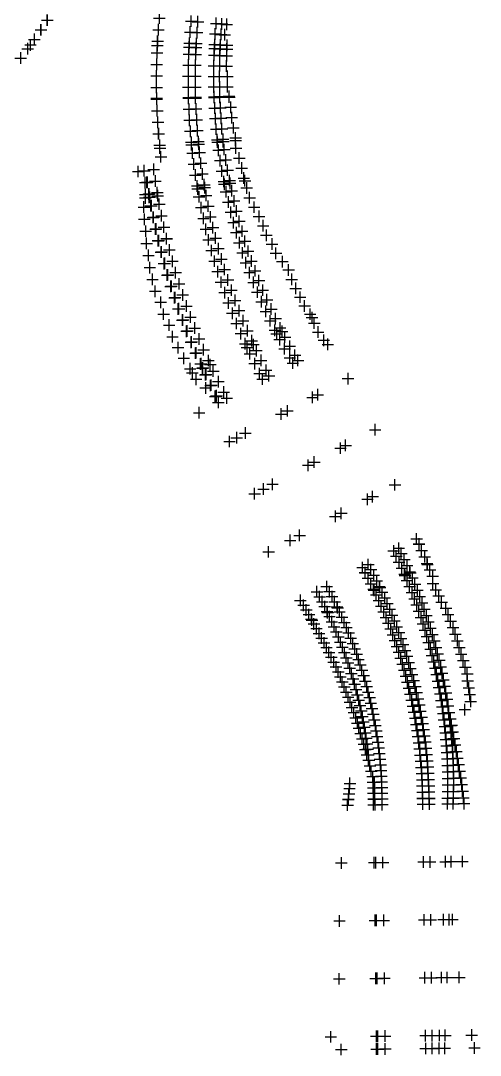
# Model space of a CAD drawing. Header units: metres. Extents: x 107442 to 107761, y 6433710 to 6434563.
# Drawn here: x 107630.6 to 107710, y 6434038.4 to 6434217.2 of the extents above; entities that cross this region are included whole.
import ezdxf

# ---------------------------------------------------------------- set-up
doc = ezdxf.new("R2010")
doc.units = ezdxf.units.M
doc.header["$PDMODE"] = 2
doc.header["$PDSIZE"] = 1

msp = doc.modelspace()

# ---------------------------------------------------------------- linework, layer by layer
for p in [(107635.16, 6434217.26, 95.09), (107635.17, 6434217.26, 95.68), (107635.17, 6434217.26, 95.68), (107635.17, 6434217.26, 95.68), (107635.17, 6434217.26, 95.68), (107654.54, 6434217.6, 96.04), (107654.54, 6434217.6, 96.04), (107654.54, 6434217.6, 96.04), (107654.54, 6434217.6, 96.04), (107654.54, 6434217.6, 95.45), (107660.02, 6434217.09, 96.04), (107661.19, 6434216.98, 95.45), (107664.35, 6434216.69, 93.86), (107664.35, 6434216.69, 93.86), (107665.35, 6434216.6, 94.36), (107665.35, 6434216.6, 94.36), (107666.16, 6434216.52, 94.77), (107634.06, 6434215.59, 95.14), (107634.07, 6434215.59, 95.73), (107634.07, 6434215.59, 95.73), (107634.07, 6434215.59, 95.73), (107634.07, 6434215.59, 95.73), (107654.37, 6434215.61, 96.09), (107654.37, 6434215.61, 96.09), (107654.37, 6434215.61, 96.09), (107654.37, 6434215.61, 96.09), (107654.37, 6434215.61, 95.5), (107659.86, 6434215.2, 96.07), (107661.04, 6434215.11, 95.48), (107664.2, 6434214.87, 93.89), (107664.2, 6434214.87, 93.89), (107665.2, 6434214.79, 94.39), (107665.2, 6434214.79, 94.39), (107665.85, 6434214.74, 94.72), (107632.25, 6434212.98, 95.79), (107632.25, 6434212.98, 95.8), (107632.25, 6434212.98, 95.79), (107632.25, 6434212.98, 95.21), (107632.26, 6434212.98, 95.8), (107632.93, 6434213.94, 95.77), (107632.93, 6434213.94, 95.77), (107632.93, 6434213.94, 95.77), (107632.93, 6434213.94, 95.18), (107632.94, 6434213.94, 95.77), (107654.19, 6434212.88, 96.15), (107654.19, 6434212.88, 96.15), (107654.19, 6434212.88, 96.15), (107654.19, 6434212.88, 96.15), (107654.2, 6434212.88, 95.56), (107654.23, 6434213.62, 96.13), (107654.23, 6434213.62, 96.13), (107654.23, 6434213.62, 96.13), (107654.24, 6434213.62, 96.13), (107654.24, 6434213.62, 95.54), (107659.73, 6434213.29, 96.11), (107660.92, 6434213.23, 95.51), (107664.09, 6434213.04, 93.92), (107664.09, 6434213.04, 93.92), (107665.08, 6434212.98, 94.42), (107665.08, 6434212.98, 94.42), (107666.22, 6434212.91, 94.99), (107631.77, 6434212.32, 95.22), (107631.77, 6434212.31, 95.81), (107631.77, 6434212.31, 95.81), (107631.77, 6434212.31, 95.81), (107631.77, 6434212.31, 95.81), (107654.13, 6434211.62, 96.18), (107654.13, 6434211.62, 96.18), (107654.13, 6434211.62, 96.18), (107654.14, 6434211.62, 96.18), (107654.14, 6434211.62, 95.59), (107659.63, 6434211.39, 96.14), (107659.69, 6434212.6, 96.12), (107660.83, 6434211.34, 95.54), (107660.88, 6434212.53, 95.52), (107664, 6434211.21, 93.95), (107664, 6434211.21, 93.95), (107664.05, 6434212.37, 93.93), (107664.05, 6434212.37, 93.93), (107665, 6434211.17, 94.45), (107665, 6434211.17, 94.45), (107665.05, 6434212.32, 94.43), (107665.05, 6434212.32, 94.43), (107666.16, 6434211.12, 95.03), (107666.2, 6434212.26, 95.01), (107630.57, 6434210.71, 95.86), (107630.57, 6434210.71, 95.86), (107630.57, 6434210.71, 95.86), (107630.57, 6434210.71, 95.86), (107630.57, 6434210.71, 95.27), (107654.07, 6434209.62, 96.23), (107654.07, 6434209.62, 96.23), (107654.07, 6434209.62, 96.23), (107654.07, 6434209.62, 96.23), (107654.07, 6434209.62, 95.64), (107659.57, 6434209.49, 96.18), (107660.77, 6434209.46, 95.58), (107663.96, 6434209.38, 93.98), (107663.96, 6434209.38, 93.98), (107664.96, 6434209.36, 94.48), (107664.96, 6434209.36, 94.48), (107666.14, 6434209.33, 95.08), (107654.04, 6434207.62, 96.27), (107654.04, 6434207.62, 96.28), (107654.04, 6434207.62, 96.28), (107654.04, 6434207.62, 96.27), (107654.04, 6434207.62, 95.69), (107659.54, 6434207.58, 96.21), (107660.75, 6434207.58, 95.61), (107663.94, 6434207.55, 94.02), (107663.94, 6434207.55, 94.02), (107664.94, 6434207.55, 94.52), (107664.94, 6434207.55, 94.52), (107666.3, 6434207.54, 95.2), (107659.55, 6434205.68, 96.25), (107660.76, 6434205.69, 95.65), (107663.96, 6434205.73, 94.05), (107663.96, 6434205.73, 94.05), (107664.96, 6434205.74, 94.55), (107664.96, 6434205.74, 94.55), (107666.31, 6434205.75, 95.22), (107654.04, 6434205.62, 96.32), (107654.04, 6434205.62, 96.32), (107654.04, 6434205.62, 96.32), (107654.04, 6434205.62, 96.32), (107654.05, 6434205.62, 95.73), (107659.58, 6434203.91, 96.29), (107660.79, 6434203.95, 95.68), (107664, 6434204.03, 94.07), (107664, 6434204.03, 94.07), (107664, 6434203.9, 94.08), (107664, 6434203.9, 94.08), (107665, 6434204.06, 94.57), (107665, 6434204.06, 94.57), (107665, 6434203.93, 94.58), (107665, 6434203.93, 94.58), (107666.58, 6434204.1, 95.37), (107666.6, 6434203.97, 95.38), (107654.08, 6434203.77, 96.37), (107654.08, 6434203.77, 96.37), (107654.08, 6434203.77, 96.37), (107654.08, 6434203.77, 96.37), (107654.08, 6434203.77, 95.78), (107654.08, 6434203.62, 96.37), (107654.08, 6434203.62, 96.37), (107654.08, 6434203.62, 96.37), (107654.08, 6434203.62, 96.37), (107654.08, 6434203.62, 95.78), (107659.58, 6434203.77, 96.29), (107660.8, 6434203.81, 95.68), (107665.09, 6434202.12, 94.61), (107665.09, 6434202.12, 94.61), (107666.87, 6434202.2, 95.5), (107654.15, 6434201.62, 96.42), (107654.15, 6434201.62, 96.42), (107654.15, 6434201.62, 96.42), (107654.16, 6434201.62, 96.42), (107654.16, 6434201.62, 95.83), (107659.65, 6434201.87, 96.33), (107660.87, 6434201.93, 95.72), (107664.09, 6434202.07, 94.11), (107664.09, 6434202.07, 94.11), (107665.21, 6434200.31, 94.64), (107665.21, 6434200.31, 94.64), (107667.03, 6434200.42, 95.55), (107654.26, 6434199.62, 96.47), (107654.26, 6434199.62, 96.47), (107654.26, 6434199.62, 96.47), (107654.26, 6434199.62, 96.47), (107654.26, 6434199.62, 96.47), (107654.26, 6434199.62, 96.47), (107654.27, 6434199.63, 95.88), (107659.75, 6434199.97, 96.37), (107660.98, 6434200.05, 95.76), (107664.21, 6434200.25, 94.14), (107664.21, 6434200.25, 94.14), (107665.35, 6434198.51, 94.67), (107665.35, 6434198.51, 94.67), (107667.33, 6434198.66, 95.66), (107654.4, 6434197.63, 96.53), (107654.41, 6434197.63, 96.53), (107654.41, 6434197.63, 95.94), (107659.89, 6434198.07, 96.41), (107661.12, 6434198.17, 95.79), (107664.36, 6434198.43, 94.17), (107664.36, 6434198.43, 94.17), (107667.7, 6434196.92, 95.79), (107654.58, 6434195.64, 96.58), (107654.58, 6434195.64, 96.58), (107654.58, 6434195.64, 95.99), (107654.63, 6434195.17, 96.59), (107654.63, 6434195.17, 96.59), (107654.63, 6434195.17, 96), (107660.06, 6434196.17, 96.45), (107660.1, 6434195.72, 96.46), (107661.29, 6434196.29, 95.83), (107661.33, 6434195.85, 95.84), (107664.54, 6434196.61, 94.2), (107664.54, 6434196.61, 94.2), (107664.59, 6434196.18, 94.21), (107664.59, 6434196.18, 94.21), (107665.53, 6434196.7, 94.7), (107665.53, 6434196.7, 94.7), (107665.58, 6434196.28, 94.71), (107665.58, 6434196.28, 94.71), (107667.71, 6434196.49, 95.78), (107667.76, 6434195.14, 95.74), (107654.79, 6434193.65, 96.63), (107654.79, 6434193.65, 96.63), (107654.8, 6434193.65, 96.04), (107660.26, 6434194.28, 96.49), (107661.49, 6434194.42, 95.87), (107664.76, 6434194.79, 94.23), (107664.76, 6434194.79, 94.23), (107665.75, 6434194.91, 94.73), (107665.75, 6434194.91, 94.73), (107668.33, 6434193.43, 95.92), (107653.55, 6434191.47, 96.73), (107653.55, 6434191.47, 96.73), (107660.49, 6434192.39, 96.55), (107661.72, 6434192.55, 95.93), (107665.03, 6434192.99, 94.26), (107665.03, 6434192.99, 94.26), (107666.02, 6434193.12, 94.76), (107666.02, 6434193.12, 94.76), (107668.77, 6434191.7, 96.03), (107650.88, 6434191.11, 95.83), (107650.88, 6434191.11, 95.83), (107650.88, 6434191.11, 95.83), (107650.88, 6434191.11, 95.83), (107651.92, 6434191.25, 96.18), (107660.76, 6434190.5, 96.61), (107661.99, 6434190.69, 95.99), (107665.34, 6434191.19, 94.29), (107665.34, 6434191.19, 94.29), (107666.33, 6434191.34, 94.79), (107666.33, 6434191.34, 94.79), (107669.12, 6434189.97, 96.07), (107652.09, 6434189.2, 96.41), (107652.35, 6434189.24, 96.28), (107652.35, 6434189.24, 96.28), (107652.35, 6434189.24, 96.28), (107652.46, 6434189.26, 96.23), (107653.84, 6434189.46, 96.78), (107661.06, 6434188.62, 96.66), (107661.15, 6434188.11, 96.68), (107662.28, 6434188.83, 96.04), (107662.37, 6434188.32, 96.06), (107665.67, 6434189.39, 94.32), (107665.67, 6434189.39, 94.32), (107665.77, 6434188.91, 94.33), (107665.77, 6434188.91, 94.33), (107666.66, 6434189.56, 94.82), (107666.66, 6434189.56, 94.82), (107666.76, 6434189.08, 94.83), (107666.76, 6434189.08, 94.83), (107667.03, 6434187.79, 94.85), (107667.03, 6434187.79, 94.85), (107669.31, 6434189.52, 96.12), (107669.62, 6434188.27, 96.17), (107652.11, 6434187.12, 96.63), (107652.12, 6434186.55, 96.69), (107652.68, 6434187.21, 96.34), (107652.68, 6434187.21, 96.34), (107652.68, 6434187.21, 96.34), (107652.77, 6434186.66, 96.35), (107652.77, 6434186.66, 96.35), (107652.77, 6434186.66, 96.35), (107652.79, 6434187.23, 96.28), (107652.88, 6434186.68, 96.3), (107654.16, 6434187.46, 96.84), (107654.25, 6434186.92, 96.85), (107661.39, 6434186.74, 96.72), (107662.61, 6434186.97, 96.1), (107666.05, 6434187.61, 94.35), (107666.05, 6434187.61, 94.35), (107667.43, 6434186.03, 94.88), (107667.43, 6434186.03, 94.88), (107670.12, 6434186.58, 96.25), (107651.86, 6434184.97, 96.99), (107653.03, 6434185.19, 96.4), (107653.03, 6434185.19, 96.4), (107653.03, 6434185.19, 96.4), (107653.14, 6434185.21, 96.34), (107654.51, 6434185.47, 96.9), (107661.75, 6434184.87, 96.78), (107662.97, 6434185.12, 96.16), (107666.45, 6434185.83, 94.38), (107666.45, 6434185.83, 94.38), (107667.86, 6434184.28, 94.92), (107667.86, 6434184.28, 94.92), (107670.91, 6434184.95, 96.48), (107651.93, 6434182.87, 97.22), (107653.43, 6434183.18, 96.46), (107653.43, 6434183.18, 96.46), (107653.43, 6434183.18, 96.46), (107653.53, 6434183.2, 96.4), (107654.9, 6434183.48, 96.96), (107662.15, 6434183.01, 96.84), (107663.36, 6434183.28, 96.22), (107666.89, 6434184.06, 94.42), (107666.89, 6434184.06, 94.42), (107668.32, 6434182.53, 94.95), (107668.32, 6434182.53, 94.95), (107668.33, 6434182.51, 94.95), (107668.33, 6434182.51, 94.95), (107671.75, 6434183.36, 96.71), (107671.76, 6434183.34, 96.71), (107652.17, 6434180.8, 97.38), (107653.85, 6434181.17, 96.52), (107653.85, 6434181.17, 96.52), (107653.85, 6434181.17, 96.52), (107653.96, 6434181.19, 96.46), (107655.32, 6434181.5, 97.02), (107662.58, 6434181.15, 96.9), (107662.58, 6434181.13, 96.9), (107663.79, 6434181.44, 96.28), (107663.79, 6434181.42, 96.28), (107667.35, 6434182.3, 94.45), (107667.35, 6434182.3, 94.45), (107667.36, 6434182.28, 94.45), (107667.36, 6434182.28, 94.45), (107668.81, 6434180.8, 94.98), (107668.81, 6434180.8, 94.98), (107672.47, 6434181.74, 96.87), (107654.31, 6434179.17, 96.58), (107654.31, 6434179.17, 96.58), (107654.31, 6434179.17, 96.58), (107654.32, 6434179.15, 96.58), (107654.32, 6434179.15, 96.58), (107654.32, 6434179.15, 96.58), (107654.42, 6434179.2, 96.52), (107654.43, 6434179.17, 96.52), (107655.77, 6434179.52, 97.07), (107655.78, 6434179.5, 97.08), (107663.04, 6434179.31, 96.95), (107664.24, 6434179.62, 96.33), (107667.84, 6434180.55, 94.48), (107667.84, 6434180.55, 94.48), (107669.32, 6434179.07, 95.01), (107669.32, 6434179.07, 95.01), (107673.03, 6434180.09, 96.93), (107652.32, 6434178.69, 97.6), (107652.32, 6434178.67, 97.6), (107654.81, 6434177.18, 96.63), (107654.81, 6434177.18, 96.63), (107654.81, 6434177.18, 96.63), (107654.92, 6434177.21, 96.57), (107656.26, 6434177.56, 97.13), (107663.53, 6434177.47, 97.01), (107664.73, 6434177.8, 96.39), (107668.35, 6434178.8, 94.51), (107668.35, 6434178.8, 94.51), (107668.9, 6434177.07, 94.54), (107668.9, 6434177.07, 94.54), (107669.86, 6434177.35, 95.04), (107669.86, 6434177.35, 95.04), (107674.01, 6434178.58, 97.2), (107652.64, 6434176.62, 97.75), (107656.79, 6434175.6, 97.18), (107664.06, 6434175.63, 97.06), (107665.25, 6434175.99, 96.44), (107669.5, 6434175.35, 94.57), (107669.5, 6434175.35, 94.57), (107670.45, 6434175.65, 95.07), (107670.45, 6434175.65, 95.07), (107674.68, 6434176.98, 97.29), (107675.8, 6434175.54, 97.59), (107652.88, 6434174.52, 97.96), (107655.34, 6434175.2, 96.68), (107655.34, 6434175.2, 96.68), (107655.34, 6434175.2, 96.68), (107655.45, 6434175.23, 96.63), (107657.34, 6434173.65, 97.24), (107664.61, 6434173.81, 97.13), (107665.8, 6434174.19, 96.51), (107670.13, 6434173.64, 94.6), (107670.13, 6434173.64, 94.6), (107671.08, 6434173.96, 95.1), (107671.08, 6434173.96, 95.1), (107676.87, 6434174.1, 97.86), (107653.34, 6434172.47, 98.08), (107655.9, 6434173.23, 96.74), (107655.9, 6434173.23, 96.74), (107655.9, 6434173.23, 96.74), (107656.01, 6434173.26, 96.68), (107657.93, 6434171.71, 97.31), (107665.2, 6434172, 97.2), (107666.38, 6434172.39, 96.58), (107670.79, 6434171.95, 94.63), (107670.79, 6434171.95, 94.63), (107671.73, 6434172.29, 95.13), (107671.73, 6434172.29, 95.13), (107677.4, 6434172.48, 97.82), (107653.82, 6434170.42, 98.21), (107656.5, 6434171.26, 96.81), (107656.5, 6434171.26, 96.81), (107656.5, 6434171.26, 96.81), (107656.61, 6434171.3, 96.75), (107665.82, 6434170.2, 97.27), (107666.99, 6434170.61, 96.64), (107671.47, 6434170.27, 94.66), (107671.47, 6434170.27, 94.66), (107672.41, 6434170.62, 95.16), (107672.41, 6434170.62, 95.16), (107678.09, 6434170.92, 97.86), (107654.77, 6434168.52, 98.12), (107657.14, 6434169.31, 96.87), (107657.14, 6434169.31, 96.87), (107657.14, 6434169.31, 96.87), (107657.24, 6434169.35, 96.82), (107658.56, 6434169.79, 97.37), (107666.47, 6434168.41, 97.33), (107667.63, 6434168.84, 96.71), (107672.19, 6434168.61, 94.69), (107672.19, 6434168.61, 94.69), (107673.12, 6434168.97, 95.19), (107673.12, 6434168.97, 95.19), (107678.87, 6434169.4, 97.93), (107655.26, 6434166.47, 98.29), (107657.8, 6434167.37, 96.94), (107657.8, 6434167.37, 96.94), (107657.8, 6434167.37, 96.94), (107657.91, 6434167.41, 96.89), (107659.22, 6434167.87, 97.44), (107667.15, 6434166.63, 97.4), (107668.3, 6434167.08, 96.78), (107672.93, 6434166.95, 94.72), (107672.93, 6434166.95, 94.72), (107673.86, 6434167.34, 95.22), (107673.86, 6434167.34, 95.22), (107679.64, 6434167.89, 97.99), (107680.6, 6434166.46, 98.13), (107656.22, 6434164.59, 98.23), (107658.5, 6434165.44, 97.01), (107658.5, 6434165.44, 97.01), (107658.5, 6434165.44, 97.01), (107658.61, 6434165.48, 96.95), (107659.91, 6434165.96, 97.51), (107667.86, 6434164.86, 97.47), (107669.01, 6434165.34, 96.85), (107673.7, 6434165.32, 94.75), (107673.7, 6434165.32, 94.75), (107674.62, 6434165.71, 95.25), (107674.62, 6434165.71, 95.25), (107680.91, 6434165.88, 98.15), (107681.31, 6434164.92, 98.13), (107659.23, 6434163.52, 97.08), (107659.23, 6434163.52, 97.08), (107659.23, 6434163.52, 97.08), (107659.34, 6434163.57, 97.02), (107660.63, 6434164.07, 97.57), (107668.6, 6434163.11, 97.53), (107669.74, 6434163.6, 96.91), (107674.5, 6434163.69, 94.78), (107674.5, 6434163.69, 94.78), (107674.82, 6434163.07, 94.8), (107674.82, 6434163.07, 94.8), (107675.41, 6434164.11, 95.28), (107675.41, 6434164.11, 95.28), (107675.73, 6434163.49, 95.3), (107675.73, 6434163.49, 95.3), (107681.98, 6434163.37, 98.09), (107656.79, 6434162.57, 98.39), (107660, 6434161.62, 97.14), (107660, 6434161.62, 97.14), (107660, 6434161.62, 97.14), (107660.1, 6434161.66, 97.09), (107661.39, 6434162.19, 97.64), (107669.37, 6434161.37, 97.6), (107670.5, 6434161.88, 96.98), (107670.8, 6434161.22, 97.01), (107675.33, 6434162.08, 94.82), (107675.33, 6434162.08, 94.82), (107676.23, 6434162.51, 95.32), (107676.23, 6434162.51, 95.32), (107682.95, 6434161.96, 98.19), (107683.65, 6434161.24, 98.33), (107657.75, 6434160.69, 98.36), (107660.8, 6434159.73, 97.21), (107660.8, 6434159.73, 97.21), (107660.8, 6434159.73, 97.21), (107660.9, 6434159.78, 97.15), (107662.17, 6434160.33, 97.71), (107669.68, 6434160.7, 97.63), (107670.17, 6434159.64, 97.67), (107671.29, 6434160.17, 97.05), (107676.17, 6434160.49, 94.85), (107676.17, 6434160.49, 94.85), (107677.07, 6434160.93, 95.35), (107677.07, 6434160.93, 95.35), (107677.96, 6434159.38, 95.38), (107677.96, 6434159.38, 95.38), (107658.76, 6434158.85, 98.32), (107661.63, 6434157.86, 97.28), (107661.63, 6434157.86, 97.28), (107661.63, 6434157.86, 97.28), (107661.73, 6434157.9, 97.22), (107663, 6434158.47, 97.78), (107663.32, 6434157.76, 97.8), (107671, 6434157.92, 97.73), (107672.12, 6434158.48, 97.11), (107677.07, 6434158.92, 94.88), (107677.07, 6434158.92, 94.88), (107677.59, 6434158.02, 94.89), (107677.59, 6434158.02, 94.89), (107678.47, 6434158.49, 95.39), (107678.47, 6434158.49, 95.39), (107659.85, 6434157.05, 98.25), (107660.23, 6434156.33, 98.26), (107661.96, 6434157.13, 97.3), (107661.96, 6434157.13, 97.3), (107661.96, 6434157.13, 97.3), (107662.06, 6434157.18, 97.25), (107662.49, 6434155.99, 97.34), (107662.49, 6434155.99, 97.34), (107662.49, 6434155.99, 97.34), (107662.59, 6434156.04, 97.29), (107663.85, 6434156.64, 97.84), (107671.86, 6434156.22, 97.81), (107672.96, 6434156.79, 97.19), (107673.46, 6434155.83, 97.23), (107660.89, 6434155.23, 98.23), (107663.39, 6434154.15, 97.41), (107663.39, 6434154.15, 97.41), (107663.39, 6434154.15, 97.41), (107663.49, 6434154.2, 97.35), (107664.73, 6434154.81, 97.91), (107672.37, 6434155.26, 97.85), (107687.14, 6434155.33, 98.47), (107662.54, 6434153.73, 97.88), (107664.2, 6434152.26, 97.53), (107664.32, 6434152.32, 97.46), (107664.32, 6434152.32, 97.46), (107664.32, 6434152.32, 97.46), (107664.42, 6434152.37, 97.4), (107665.65, 6434153.01, 97.96), (107681, 6434152.08, 95), (107681, 6434152.08, 95), (107681.89, 6434152.55, 95.5), (107681.89, 6434152.55, 95.5), (107664.72, 6434151.2, 97.44), (107666.19, 6434151.98, 97.99), (107666.19, 6434151.98, 97.99), (107661.41, 6434149.44, 96.19), (107661.41, 6434149.44, 96.19), (107661.41, 6434149.44, 96.19), (107661.41, 6434149.44, 96.19), (107675.58, 6434149.2, 98.07), (107676.65, 6434149.77, 97.46), (107667.89, 6434145.12, 97.59), (107669.4, 6434145.92, 98.16), (107691.83, 6434146.5, 98.57), (107666.65, 6434144.47, 97.12), (107685.83, 6434143.32, 95.17), (107685.83, 6434143.32, 95.17), (107686.71, 6434143.79, 95.67), (107686.71, 6434143.79, 95.67), (107680.27, 6434140.37, 98.32), (107681.31, 6434140.92, 97.73), (107672.52, 6434136.26, 97.73), (107674.08, 6434137.09, 98.32), (107695.24, 6434136.99, 98.02), (107670.98, 6434135.45, 97.15), (107690.51, 6434134.48, 95.35), (107690.51, 6434134.48, 95.35), (107691.39, 6434134.95, 95.85), (107691.39, 6434134.95, 95.85), (107684.95, 6434131.53, 98.49), (107685.97, 6434132.07, 97.92), (107677.14, 6434127.39, 97.79), (107678.77, 6434128.25, 98.4), (107699, 6434127.66, 97.76), (107673.41, 6434125.41, 96.39), (107695.04, 6434125.56, 95.52), (107695.04, 6434125.56, 95.52), (107695.92, 6434126.03, 96.02), (107695.92, 6434126.03, 96.02), (107699.41, 6434126.77, 97.78), (107699.42, 6434126.75, 97.77), (107699.85, 6434125.62, 97.74), (107695.46, 6434124.68, 95.54), (107695.46, 6434124.68, 95.54), (107695.47, 6434124.66, 95.54), (107695.47, 6434124.66, 95.54), (107695.96, 6434123.62, 95.56), (107695.96, 6434123.62, 95.56), (107696.34, 6434125.15, 96.04), (107696.34, 6434125.15, 96.04), (107696.35, 6434125.12, 96.04), (107696.35, 6434125.12, 96.04), (107696.85, 6434124.08, 96.06), (107696.85, 6434124.08, 96.06), (107700.39, 6434124.55, 97.78), (107689.64, 6434122.7, 98.58), (107690.09, 6434121.83, 98.58), (107690.1, 6434121.81, 98.57), (107690.63, 6434123.22, 98.02), (107691.09, 6434122.36, 98.01), (107691.1, 6434122.34, 98.01), (107696.44, 6434122.58, 95.57), (107696.44, 6434122.58, 95.57), (107697.34, 6434123.03, 96.07), (107697.34, 6434123.03, 96.07), (107697.8, 6434121.97, 96.09), (107697.8, 6434121.97, 96.09), (107697.89, 6434121.77, 96.09), (107697.89, 6434121.77, 96.09), (107700.8, 6434123.42, 97.75), (107700.87, 6434123.2, 97.75), (107701.29, 6434122.32, 97.78), (107690.6, 6434120.87, 98.57), (107691.08, 6434119.91, 98.57), (107691.6, 6434121.38, 98.01), (107692.09, 6434120.41, 98), (107696.9, 6434121.54, 95.59), (107696.9, 6434121.54, 95.59), (107696.99, 6434121.34, 95.59), (107696.99, 6434121.34, 95.59), (107697.35, 6434120.48, 95.61), (107697.35, 6434120.48, 95.61), (107698.26, 6434120.91, 96.11), (107698.26, 6434120.91, 96.11), (107701.77, 6434121.23, 97.81), (107701.82, 6434119.94, 97.61), (107681.76, 6434118.52, 97.76), (107683.45, 6434119.42, 98.4), (107683.91, 6434118.55, 98.4), (107683.92, 6434118.54, 98.4), (107691.55, 6434118.95, 98.56), (107691.64, 6434118.77, 98.56), (107692.56, 6434119.44, 98), (107692.65, 6434119.26, 98), (107693.03, 6434118.46, 97.99), (107697.79, 6434119.43, 95.63), (107697.79, 6434119.43, 95.63), (107698.21, 6434118.36, 95.64), (107698.21, 6434118.36, 95.64), (107698.7, 6434119.84, 96.13), (107698.7, 6434119.84, 96.13), (107699.12, 6434118.77, 96.14), (107699.12, 6434118.77, 96.14), (107702.32, 6434118.86, 97.67), (107678.91, 6434117.01, 96.69), (107682.22, 6434117.66, 97.76), (107682.23, 6434117.64, 97.76), (107682.67, 6434116.79, 97.76), (107684.37, 6434117.67, 98.4), (107684.82, 6434116.79, 98.39), (107692.01, 6434117.99, 98.56), (107692.46, 6434117.02, 98.55), (107693.48, 6434117.48, 97.99), (107693.92, 6434116.49, 97.98), (107698.62, 6434117.3, 95.66), (107698.62, 6434117.3, 95.66), (107699.54, 6434117.69, 96.16), (107699.54, 6434117.69, 96.16), (107699.94, 6434116.6, 96.18), (107699.94, 6434116.6, 96.18), (107702.82, 6434117.78, 97.73), (107703.32, 6434116.7, 97.8), (107679.44, 6434116.18, 96.72), (107679.45, 6434116.17, 96.72), (107679.91, 6434115.37, 96.73), (107680.37, 6434114.57, 96.74), (107683.1, 6434115.94, 97.75), (107683.52, 6434115.08, 97.75), (107683.6, 6434114.91, 97.75), (107685.25, 6434115.91, 98.39), (107685.33, 6434115.74, 98.39), (107685.67, 6434115.02, 98.38), (107692.89, 6434116.04, 98.54), (107693.31, 6434115.06, 98.54), (107694.35, 6434115.49, 97.98), (107699.01, 6434116.23, 95.68), (107699.01, 6434116.23, 95.68), (107699.39, 6434115.15, 95.69), (107699.39, 6434115.15, 95.69), (107700.32, 6434115.52, 96.19), (107700.32, 6434115.52, 96.19), (107704.07, 6434115.7, 98.02), (107704.42, 6434114.56, 98.02), (107680.81, 6434113.77, 96.75), (107680.9, 6434113.62, 96.75), (107681.25, 6434112.96, 96.76), (107683.93, 6434114.21, 97.74), (107684.33, 6434113.34, 97.74), (107686.08, 6434114.13, 98.37), (107686.48, 6434113.23, 98.37), (107693.72, 6434114.07, 98.53), (107694.12, 6434113.08, 98.53), (107694.76, 6434114.49, 97.97), (107695.17, 6434113.49, 97.96), (107699.76, 6434114.07, 95.71), (107699.76, 6434114.07, 95.71), (107700.11, 6434112.99, 95.73), (107700.11, 6434112.99, 95.73), (107700.69, 6434114.43, 96.21), (107700.69, 6434114.43, 96.21), (107701.05, 6434113.33, 96.23), (107701.05, 6434113.33, 96.23), (107704.86, 6434113.45, 98.08), (107681.69, 6434112.15, 96.77), (107682.13, 6434111.33, 96.79), (107684.72, 6434112.47, 97.73), (107685.1, 6434111.59, 97.73), (107686.87, 6434112.33, 98.36), (107687.24, 6434111.43, 98.36), (107694.51, 6434112.08, 98.52), (107694.88, 6434111.08, 98.51), (107695.56, 6434112.48, 97.96), (107695.93, 6434111.46, 97.95), (107700.45, 6434111.9, 95.75), (107700.45, 6434111.9, 95.75), (107701.39, 6434112.23, 96.25), (107701.39, 6434112.23, 96.25), (107701.72, 6434111.13, 96.26), (107701.72, 6434111.13, 96.26), (107705.29, 6434112.33, 98.15), (107705.67, 6434111.2, 98.19), (107682.56, 6434110.51, 96.81), (107682.99, 6434109.69, 96.83), (107685.47, 6434110.7, 97.72), (107685.82, 6434109.81, 97.71), (107687.61, 6434110.52, 98.35), (107687.96, 6434109.6, 98.35), (107695.24, 6434110.07, 98.51), (107696.3, 6434110.45, 97.95), (107696.65, 6434109.42, 97.94), (107700.78, 6434110.81, 95.76), (107700.78, 6434110.81, 95.76), (107701.09, 6434109.72, 95.78), (107701.09, 6434109.72, 95.78), (107702.04, 6434110.02, 96.28), (107702.04, 6434110.02, 96.28), (107706.03, 6434110.05, 98.23), (107683.41, 6434108.87, 96.85), (107683.83, 6434108.04, 96.88), (107686.17, 6434108.92, 97.71), (107686.5, 6434108.02, 97.7), (107688.3, 6434108.68, 98.34), (107688.63, 6434107.76, 98.33), (107695.59, 6434109.06, 98.5), (107695.92, 6434108.05, 98.5), (107696.99, 6434108.39, 97.93), (107697.32, 6434107.36, 97.93), (107701.39, 6434108.62, 95.8), (107701.39, 6434108.62, 95.8), (107701.67, 6434107.52, 95.82), (107701.67, 6434107.52, 95.82), (107702.34, 6434108.91, 96.3), (107702.34, 6434108.91, 96.3), (107702.63, 6434107.8, 96.32), (107702.63, 6434107.8, 96.32), (107706.37, 6434108.91, 98.27), (107706.7, 6434107.76, 98.31), (107684.25, 6434107.2, 96.9), (107684.66, 6434106.36, 96.93), (107686.83, 6434107.12, 97.7), (107687.14, 6434106.22, 97.69), (107688.95, 6434106.83, 98.33), (107689.26, 6434105.9, 98.32), (107696.24, 6434107.03, 98.49), (107696.55, 6434106.01, 98.48), (107697.63, 6434106.32, 97.92), (107701.94, 6434106.41, 95.83), (107701.94, 6434106.41, 95.83), (107702.9, 6434106.69, 96.33), (107702.9, 6434106.69, 96.33), (107703.16, 6434105.57, 96.35), (107703.16, 6434105.57, 96.35), (107707.06, 6434106.61, 98.37), (107685.07, 6434105.52, 96.96), (107685.46, 6434104.67, 96.99), (107685.81, 6434103.8, 97.01), (107687.44, 6434105.31, 97.68), (107687.72, 6434104.4, 97.68), (107689.55, 6434104.96, 98.32), (107689.84, 6434104.02, 98.31), (107696.85, 6434104.98, 98.48), (107697.13, 6434103.95, 98.47), (107697.93, 6434105.28, 97.92), (107698.22, 6434104.24, 97.91), (107702.2, 6434105.31, 95.85), (107702.2, 6434105.31, 95.85), (107702.44, 6434104.2, 95.87), (107702.44, 6434104.2, 95.87), (107703.41, 6434104.45, 96.37), (107703.41, 6434104.45, 96.37), (107707.41, 6434105.47, 98.43), (107707.74, 6434104.31, 98.5), (107686.15, 6434102.93, 97.03), (107686.49, 6434102.06, 97.05), (107688, 6434103.48, 97.67), (107688.27, 6434102.56, 97.67), (107690.11, 6434103.08, 98.3), (107690.37, 6434102.13, 98.3), (107697.4, 6434102.91, 98.47), (107698.49, 6434103.19, 97.91), (107698.75, 6434102.14, 97.9), (107702.67, 6434103.09, 95.89), (107702.67, 6434103.09, 95.89), (107703.64, 6434103.32, 96.39), (107703.64, 6434103.32, 96.39), (107703.86, 6434102.2, 96.4), (107703.86, 6434102.2, 96.4), (107707.8, 6434103.1, 98.43), (107686.83, 6434101.18, 97.08), (107687.16, 6434100.3, 97.1), (107688.52, 6434101.64, 97.66), (107688.76, 6434100.71, 97.65), (107690.62, 6434101.18, 98.29), (107690.86, 6434100.23, 98.29), (107697.66, 6434101.88, 98.46), (107697.9, 6434100.84, 98.46), (107699, 6434101.09, 97.89), (107702.88, 6434101.97, 95.9), (107702.88, 6434101.97, 95.9), (107703.08, 6434100.86, 95.92), (107703.08, 6434100.86, 95.92), (107704.06, 6434101.07, 96.42), (107704.06, 6434101.07, 96.42), (107708.01, 6434101.92, 98.44), (107708.19, 6434100.74, 98.45), (107687.49, 6434099.42, 97.13), (107687.82, 6434098.53, 97.17), (107688.99, 6434099.78, 97.65), (107689.21, 6434098.85, 97.64), (107691.08, 6434099.28, 98.28), (107698.14, 6434099.79, 98.45), (107698.36, 6434098.75, 98.44), (107699.24, 6434100.03, 97.89), (107699.46, 6434098.97, 97.88), (107703.27, 6434099.74, 95.94), (107703.27, 6434099.74, 95.94), (107703.44, 6434098.62, 95.95), (107703.44, 6434098.62, 95.95), (107704.25, 6434099.94, 96.44), (107704.25, 6434099.94, 96.44), (107704.42, 6434098.81, 96.45), (107704.42, 6434098.81, 96.45), (107708.35, 6434099.55, 98.46), (107688.14, 6434097.64, 97.2), (107688.46, 6434096.74, 97.24), (107689.42, 6434097.92, 97.64), (107689.62, 6434096.98, 97.63), (107691.29, 6434098.32, 98.27), (107691.49, 6434097.36, 98.27), (107698.56, 6434097.7, 98.44), (107698.75, 6434096.65, 98.43), (107699.66, 6434097.91, 97.88), (107699.86, 6434096.84, 97.87), (107703.6, 6434097.5, 95.97), (107703.6, 6434097.5, 95.97), (107704.58, 6434097.68, 96.47), (107704.58, 6434097.68, 96.47), (107707.33, 6434098.16, 97.87), (107688.75, 6434095.84, 97.27), (107689.03, 6434094.93, 97.3), (107689.8, 6434096.04, 97.62), (107689.97, 6434095.1, 97.62), (107691.68, 6434096.4, 98.26), (107691.86, 6434095.43, 98.26), (107698.93, 6434095.59, 98.43), (107700.04, 6434095.78, 97.86), (107703.74, 6434096.38, 95.99), (107703.74, 6434096.38, 95.99), (107703.87, 6434095.26, 96.01), (107703.87, 6434095.26, 96.01), (107704.73, 6434096.54, 96.49), (107704.73, 6434096.54, 96.49), (107704.85, 6434096.56, 96.55), (107704.86, 6434095.41, 96.51), (107704.86, 6434095.41, 96.51), (107705.05, 6434095.44, 96.6), (107689.31, 6434094.02, 97.34), (107689.59, 6434093.1, 97.37), (107690.13, 6434094.15, 97.61), (107690.28, 6434093.21, 97.61), (107692.02, 6434094.46, 98.25), (107692.18, 6434093.49, 98.25), (107699.1, 6434094.54, 98.42), (107699.25, 6434093.48, 98.41), (107700.21, 6434094.71, 97.86), (107700.36, 6434093.63, 97.85), (107703.99, 6434094.13, 96.02), (107703.99, 6434094.13, 96.02), (107704.98, 6434094.27, 96.52), (107704.98, 6434094.27, 96.52), (107705.08, 6434093.13, 96.54), (107705.08, 6434093.13, 96.54), (107705.23, 6434094.31, 96.65), (107705.45, 6434093.18, 96.73), (107689.87, 6434092.18, 97.42), (107690.42, 6434092.26, 97.6), (107690.54, 6434091.31, 97.6), (107692.32, 6434092.52, 98.24), (107692.45, 6434091.55, 98.23), (107699.39, 6434092.42, 98.41), (107699.52, 6434091.36, 98.4), (107700.51, 6434092.56, 97.85), (107700.63, 6434091.49, 97.84), (107704.09, 6434093.01, 96.04), (107704.09, 6434093.01, 96.04), (107704.17, 6434091.88, 96.06), (107704.17, 6434091.88, 96.06), (107705.17, 6434092, 96.56), (107705.17, 6434092, 96.56), (107705.66, 6434092.05, 96.81), (107690.14, 6434091.26, 97.46), (107690.4, 6434090.33, 97.5), (107690.66, 6434090.36, 97.59), (107692.56, 6434090.58, 98.23), (107692.67, 6434089.6, 98.22), (107699.63, 6434090.3, 98.4), (107700.75, 6434090.41, 97.83), (107704.25, 6434090.76, 96.08), (107704.25, 6434090.76, 96.08), (107704.31, 6434089.63, 96.09), (107704.31, 6434089.63, 96.09), (107705.24, 6434090.86, 96.58), (107705.24, 6434090.86, 96.58), (107705.3, 6434089.72, 96.59), (107705.3, 6434089.72, 96.59), (107705.87, 6434090.92, 96.89), (107706.06, 6434089.79, 96.97), (107690.67, 6434089.4, 97.55), (107690.76, 6434089.41, 97.58), (107690.93, 6434088.46, 97.6), (107690.93, 6434088.46, 97.6), (107692.76, 6434088.62, 98.22), (107692.76, 6434088.62, 97.63), (107699.73, 6434089.23, 98.39), (107699.82, 6434088.17, 98.38), (107700.85, 6434089.33, 97.83), (107700.94, 6434088.25, 97.82), (107704.35, 6434088.51, 96.11), (107704.35, 6434088.51, 96.11), (107705.35, 6434088.58, 96.61), (107705.35, 6434088.58, 96.61), (107706.25, 6434088.65, 97.06), (107691.16, 6434087.52, 97.65), (107691.16, 6434087.52, 97.65), (107691.4, 6434086.57, 97.7), (107691.4, 6434086.57, 97.7), (107691.4, 6434086.57, 97.7), (107691.4, 6434086.57, 97.7), (107691.4, 6434086.57, 97.7), (107692.84, 6434087.64, 98.21), (107692.84, 6434087.64, 97.62), (107692.9, 6434086.67, 98.2), (107692.9, 6434086.67, 98.2), (107692.9, 6434086.67, 97.61), (107699.89, 6434087.1, 98.38), (107699.95, 6434086.03, 98.37), (107701.01, 6434087.17, 97.82), (107701.07, 6434086.09, 97.81), (107704.38, 6434087.38, 96.13), (107704.38, 6434087.38, 96.13), (107704.4, 6434086.26, 96.15), (107704.4, 6434086.26, 96.15), (107705.38, 6434087.44, 96.63), (107705.38, 6434087.44, 96.63), (107705.4, 6434086.31, 96.65), (107705.4, 6434086.31, 96.65), (107706.43, 6434087.51, 97.16), (107706.61, 6434086.37, 97.25), (107687.39, 6434084.5, 99.75), (107687.46, 6434085.41, 99.7), (107691.46, 6434085.61, 97.7), (107691.46, 6434085.61, 97.7), (107691.46, 6434085.61, 97.7), (107691.5, 6434084.65, 97.69), (107691.5, 6434084.65, 97.69), (107691.5, 6434084.65, 97.69), (107691.7, 6434085.62, 97.58), (107691.75, 6434084.66, 97.57), (107692.96, 6434085.69, 98.2), (107693, 6434084.71, 98.19), (107700, 6434084.97, 98.37), (107701.12, 6434085.01, 97.81), (107704.4, 6434085.13, 96.16), (107704.4, 6434085.13, 96.16), (107705.4, 6434085.17, 96.66), (107705.4, 6434085.17, 96.66), (107706.78, 6434085.22, 97.36), (107687.19, 6434082.67, 99.86), (107687.19, 6434082.65, 99.86), (107687.29, 6434083.58, 99.81), (107691.53, 6434083.69, 97.69), (107691.53, 6434083.69, 97.69), (107691.53, 6434083.69, 97.69), (107691.55, 6434082.73, 97.68), (107691.55, 6434082.73, 97.68), (107691.55, 6434082.73, 97.68), (107691.55, 6434082.71, 97.68), (107691.55, 6434082.71, 97.68), (107691.55, 6434082.71, 97.68), (107691.78, 6434083.69, 97.56), (107691.79, 6434082.73, 97.56), (107691.79, 6434082.71, 97.56), (107693.03, 6434083.72, 98.19), (107693.05, 6434082.74, 98.18), (107693.05, 6434082.72, 98.18), (107700.03, 6434083.9, 98.36), (107700.05, 6434082.83, 98.36), (107700.05, 6434082.81, 98.36), (107701.15, 6434083.93, 97.8), (107701.17, 6434082.84, 97.79), (107701.17, 6434082.82, 97.79), (107704.36, 6434082.88, 96.2), (107704.36, 6434082.88, 96.2), (107704.36, 6434082.86, 96.2), (107704.36, 6434082.86, 96.2), (107704.39, 6434084.01, 96.18), (107704.39, 6434084.01, 96.18), (107705.36, 6434082.89, 96.7), (107705.36, 6434082.89, 96.7), (107705.36, 6434082.87, 96.7), (107705.36, 6434082.87, 96.7), (107705.39, 6434084.03, 96.68), (107705.39, 6434084.03, 96.68), (107706.94, 6434084.07, 97.46), (107707.08, 6434082.92, 97.56), (107707.08, 6434082.89, 97.56), (107687.07, 6434081.67, 99.92), (107691.56, 6434081.73, 97.68), (107691.56, 6434081.73, 97.68), (107691.56, 6434081.73, 97.68), (107691.81, 6434081.73, 97.55), (107693.06, 6434081.74, 98.17), (107700.06, 6434081.83, 98.35), (107701.19, 6434081.84, 97.79), (107704.33, 6434081.88, 96.22), (107704.33, 6434081.88, 96.22), (107705.33, 6434081.89, 96.72), (107705.33, 6434081.89, 96.72), (107707.19, 6434081.91, 97.65), (107685.98, 6434071.66, 100.47), (107691.68, 6434071.73, 97.62), (107691.68, 6434071.73, 97.62), (107691.68, 6434071.73, 97.62), (107691.93, 6434071.73, 97.49), (107693.18, 6434071.74, 98.12), (107700.18, 6434071.83, 98.29), (107701.31, 6434071.84, 97.73), (107703.98, 6434071.87, 96.39), (107703.98, 6434071.87, 96.39), (107704.98, 6434071.89, 96.89), (107704.98, 6434071.89, 96.89), (107706.92, 6434071.91, 97.85), (107685.66, 6434061.65, 100.63), (107691.8, 6434061.73, 97.56), (107691.8, 6434061.73, 97.56), (107691.8, 6434061.73, 97.56), (107692.05, 6434061.73, 97.44), (107693.3, 6434061.75, 98.06), (107700.3, 6434061.83, 98.23), (107701.43, 6434061.84, 97.67), (107703.64, 6434061.87, 96.56), (107703.64, 6434061.87, 96.56), (107704.64, 6434061.88, 97.06), (107704.64, 6434061.88, 97.06), (107705.2, 6434061.89, 97.34), (107685.63, 6434051.65, 100.65), (107691.92, 6434051.73, 97.5), (107691.92, 6434051.73, 97.5), (107691.92, 6434051.73, 97.5), (107692.17, 6434051.73, 97.38), (107693.42, 6434051.75, 98), (107700.42, 6434051.83, 98.17), (107701.55, 6434051.84, 97.61), (107703.3, 6434051.87, 96.74), (107703.3, 6434051.87, 96.74), (107704.3, 6434051.88, 97.24), (107704.3, 6434051.88, 97.24), (107706.37, 6434051.9, 98.27), (107684.17, 6434041.63, 101.38), (107692.04, 6434041.73, 97.44), (107692.04, 6434041.73, 97.44), (107692.04, 6434041.73, 97.44), (107692.29, 6434041.73, 97.32), (107693.54, 6434041.75, 97.94), (107700.54, 6434041.83, 98.11), (107701.67, 6434041.84, 97.55), (107702.95, 6434041.86, 96.91), (107702.95, 6434041.86, 96.91), (107703.95, 6434041.87, 97.41), (107703.95, 6434041.87, 97.41), (107708.52, 6434041.93, 99.7), (107685.96, 6434039.43, 100.48), (107692.07, 6434039.51, 97.43), (107692.07, 6434039.51, 97.43), (107692.07, 6434039.51, 97.43), (107692.31, 6434039.51, 97.3), (107693.57, 6434039.53, 97.93), (107700.57, 6434039.61, 98.1), (107701.69, 6434039.62, 97.54), (107702.87, 6434039.64, 96.95), (107702.87, 6434039.64, 96.95), (107703.87, 6434039.65, 97.45), (107703.87, 6434039.65, 97.45), (107709, 6434039.71, 100.01)]:
    msp.add_point(p)

doc.saveas('drawing.dxf')
